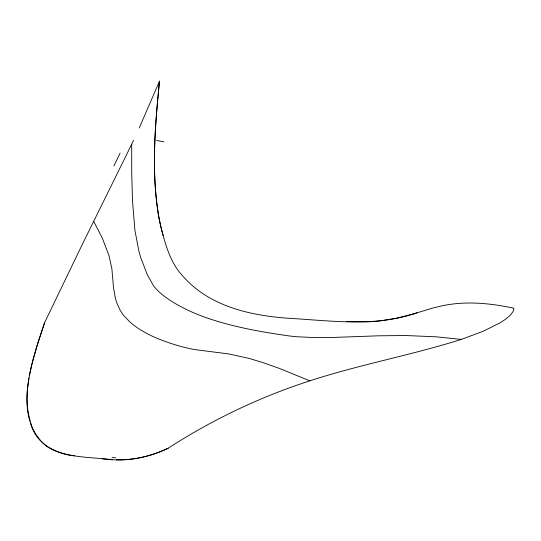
<?xml version="1.0" encoding="UTF-8"?>
<svg xmlns="http://www.w3.org/2000/svg" width="541" height="541" viewBox="0 0 541 541"><rect width="100%" height="100%" fill="white"/><g stroke="black" fill="none" stroke-linecap="round" stroke-linejoin="round"><path stroke-width="0.81" d="M133.573 140.247L131.686 144.264L131.713 172.396L132.491 200.948L134.946 230.527L138.773 250.672A134.574 134.574 0 0 0 140.944 258.165L147.423 275.031L153.502 285.675A41.19 41.19 0 0 0 156.687 289.489C164.363 297.347 173.925 303.061 183.615 308.072A182.743 182.743 0 0 0 199.791 315.322C228.275 326.182 258.503 331.518 288.556 335.86A204.018 204.018 0 0 0 297.82 336.8L313.861 337.55L329.976 337.557L378.822 335.805L405.669 335.521L436.188 336.82L461.372 339.396L483.363 331.18L499.918 322.95L505.943 318.974L510.346 315.16L513.044 311.562L513.95 308.255C496.023 304.38 477.602 302.061 459.248 303.393A132.667 132.667 0 0 0 442.653 305.685L433.213 307.93L413.872 313.773M27.415 389.885C26.509 400.212 27.233 410.727 30.12 420.702M139.233 127.994L159.507 81.123C155.118 125.877 151.081 171.551 158.689 216.19A207.25 207.25 0 0 0 161.414 229.019C165.587 244.992 170.205 261.702 181.316 274.402A114.996 114.996 0 0 0 185.455 278.98L188.41 281.962A101.512 101.512 0 0 0 200.454 291.951C225.063 309.351 255.535 315.525 285.046 318.04C328.955 320.428 374.413 327.657 417.037 312.826M159.507 81.123C155.024 125.356 151.345 170.347 158.391 214.527A207.92 207.92 0 0 0 161.901 230.966L163.125 235.558M27.584 388.012L28.964 377.956M29.349 375.799L32.061 363.322M32.352 362.145L37.681 343.373L44.666 322.49L82.137 244.762L131.686 144.264M44.666 322.49C33.17 358.338 10.387 416.584 46.54 446.203C66.164 458.437 90.388 456.868 112.487 459.674M116.301 459.836C134.236 460.472 152.028 455.806 168.177 448.198C212.207 419.748 259.923 396.986 309.804 380.844C359.643 364.566 411.397 355.173 461.372 339.396M168.177 448.198C147.808 458.22 124.667 461.919 102.215 458.802M413.649 313.834L396.425 318.196L380.857 320.799A162.997 162.997 0 0 1 368.36 321.821L346.497 321.611M74.415 455.82C54.871 454.095 34.55 442.585 30.512 422.048M156.619 140.437L163.849 141.884M309.804 380.844L279.142 368.32L262.757 362.524L249.13 358.413L228.498 353.888L194.584 349.574A168.407 168.407 0 0 1 179.544 346.071L175.791 344.975A230.824 230.824 0 0 1 170.483 343.292L160.792 339.809A142.094 142.094 0 0 1 148.234 334.223L140.91 330.105A80.927 80.927 0 0 1 129.847 321.909L123.754 315.538A41.813 41.813 0 0 1 120.129 310.135L117.039 303.447A54.986 54.986 0 0 1 115.247 297.645L113.522 287.69L111.892 268.863L108.984 255.562L102.269 237.972L93.647 221.323M120.116 153.069A1218.697 109.174 -55.7 0 1 113.867 165.945M115.76 457.774A131.659 96.859 35.3 0 1 112.001 457.551"/></g></svg>
